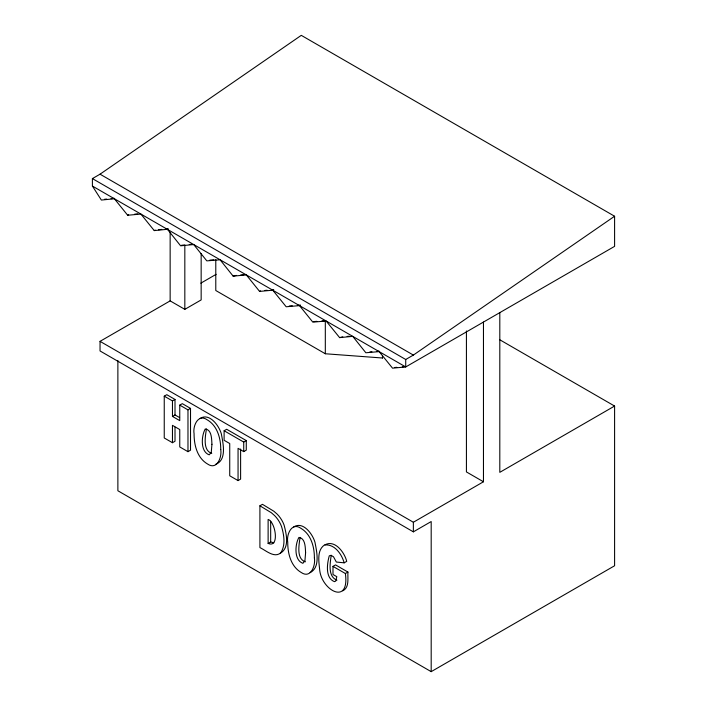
<?xml version="1.0" encoding="UTF-8"?>
<svg xmlns="http://www.w3.org/2000/svg" width="707" height="707" viewBox="0 0 707 707"><rect width="100%" height="100%" fill="white"/><g stroke="black" fill="none" stroke-linecap="round" stroke-linejoin="round"><path stroke-width="1.06" d="M331.212 555.313C330.151 563.072 327.633 576.541 336.912 580.182M206.435 428.937C205.339 436.29 202.555 450.439 211.755 453.364M300.095 537.4C298.999 544.761 296.215 558.91 305.415 561.826M200.081 418.411C209.511 412.535 219.002 425.614 221.318 433.824C223.094 443.165 227.08 460.071 215.688 464.313M293.732 526.883C303.17 521.006 312.662 534.085 314.977 542.296C316.754 551.628 320.51 567.465 310.099 572.617M100.041 174.187L301.279 35.35L614.595 216.245L614.595 246.363L405.721 366.951L392.544 368.17L379.155 351.618L365.855 352.766L352.74 336.364L339.625 337.619L326.13 321.005L312.839 322.153L299.503 305.627L286.185 306.767L272.769 290.197L259.584 291.408L246.319 274.926L233.142 276.145L220.089 259.778L206.815 260.874L193.709 244.551L180.612 245.815L167.418 229.289L154.25 230.597L140.887 214.053L127.684 215.255L114.393 198.764L101.366 200.063L92.405 186.065L92.405 178.597L100.041 174.187L413.365 355.082L614.595 216.245M324.973 544.823C335.03 539.37 344.645 552.644 346.713 561.367L344.159 562.834L336.329 562.038L333.51 556.789L331.044 555.331L329.276 555.817C327.094 563.541 324.999 577.805 334.367 581.649L335.684 581.136L336.815 576.691L332.988 574.482L332.988 566.378L335.542 564.902L347.932 572.06C347.508 578.149 349.638 587.667 342.665 590.858M127.684 215.255L128.647 214.698M154.25 230.597L155.213 230.031M499.973 339.881L614.595 406.057L614.595 565.759L431.19 671.65L431.19 521.554L413.365 531.85L100.041 350.955L100.041 341.348L170.148 300.882L184.827 309.348L201.159 299.918L201.159 253.663M200.832 283.162L216.139 274.325M233.142 276.145L236.306 275.385M259.584 291.408L260.547 290.851M175.009 427.125L175.009 441.248L172.464 442.715L164.245 437.978L164.245 396.167L166.79 394.7L175.009 399.446L175.009 414.947L179.569 417.572M164.245 396.167L172.464 400.913L175.009 399.446M172.464 400.913L172.464 416.414L179.755 420.63L179.755 405.129L182.3 403.653L190.519 408.399L190.519 450.2L187.974 451.676L179.755 446.93L179.755 429.547L172.464 425.34L172.464 442.715M172.464 416.414L175.009 414.947M179.755 405.129L187.974 409.866L190.519 408.399M339.625 337.619L342.78 336.85M238.056 480.592L229.731 475.784L229.731 443.528L224.119 440.293L224.119 430.74L226.664 429.273L246.275 440.585L246.275 450.138L243.729 451.614L238.056 448.335L238.056 480.592L240.61 479.116L240.61 449.016M224.119 430.74L243.729 442.061L246.275 440.585M92.405 178.597L405.721 359.492L413.365 355.082M259.911 505.797L271.329 512.725L274.599 515.589A18.285 10.561 60 0 1 281.519 526.45C283.975 534.775 285.84 545.256 280.679 552.892C274.166 558.424 265.77 550.267 259.911 547.607L259.911 505.797L262.456 504.33L273.874 511.249L277.144 514.122A18.285 10.561 60 0 1 284.064 524.974C286.317 533.564 289.826 547.898 280.37 553.166M268.121 543.427C279.875 548.429 275.474 521.686 268.121 519.433L268.121 543.427L270.675 541.951L273.865 542.843M100.041 341.348L413.365 522.243L483.464 481.767L483.464 322.065M614.595 406.057L499.805 472.338L499.805 312.635M332.988 566.378L345.387 573.527L347.932 572.06M104.503 199.286L106.677 199.074M111.017 198.64L114.278 198.314M158.474 229.713L161.735 229.386M166.083 228.962L168.257 228.741M181.575 245.258L184.854 244.94M189.22 244.516L191.403 244.313M347.146 336.435L349.338 336.223M240.698 274.979L243.986 274.67M264.948 290.444L267.14 290.241M271.541 289.843L273.733 289.64M394.612 367.516L396.804 367.313M402.292 366.8L404.492 366.597M134.657 214.15L137.741 213.876M313.802 321.597L316.869 321.332M321.985 320.89L325.052 320.625M289.198 306.034L292.274 305.769M297.391 305.336L300.466 305.07M369.894 351.945L371.935 351.768M377.052 351.326L379.102 351.149M209.82 260.141L213.903 259.814M215.785 259.637L215.785 290.515L325.317 353.756L382.487 358.007L382.487 355.798M92.405 186.065L405.721 366.951L405.721 359.492M483.464 481.767L466.426 471.931L466.426 330.956M431.19 671.65L117.875 490.755L117.875 360.526M344.159 562.834C341.799 554.2 334.561 543.683 324.433 545.017C316.515 550.444 319.016 562.259 319.741 570.461C322.153 590.681 349.753 605.625 345.387 573.527M382.425 357.309L382.487 358.007M413.365 522.243L413.365 531.85M325.317 320.669L325.317 353.756M270.675 521.236L270.675 541.951M243.729 442.061L243.729 451.614M187.974 409.866L187.974 451.676M184.827 245.47L184.827 309.348M170.148 232.594L170.148 300.882M220.734 449.484C222.086 457.084 217.049 470.632 207.522 463.995C197.138 457.889 194.018 444.906 194.072 433.656C192.675 426.127 198.031 413.356 207.169 419.799C217.376 425.747 220.805 438.367 220.734 449.484M314.385 557.956C315.746 565.556 310.7 579.104 301.182 572.467C290.798 566.36 287.678 553.378 287.731 542.128C286.335 534.598 291.691 521.828 300.829 528.27C311.027 534.218 314.456 546.838 314.385 557.956M211.941 444.288L211.252 452.445L209.21 454.831C200.099 451.685 201.38 435.556 205.277 428.946C211.932 429.829 211.587 439.294 211.941 444.288M305.601 552.75L304.911 560.916L302.87 563.302C293.758 560.156 295.04 544.028 298.937 537.417C305.583 538.301 305.247 547.766 305.601 552.75"/></g></svg>
